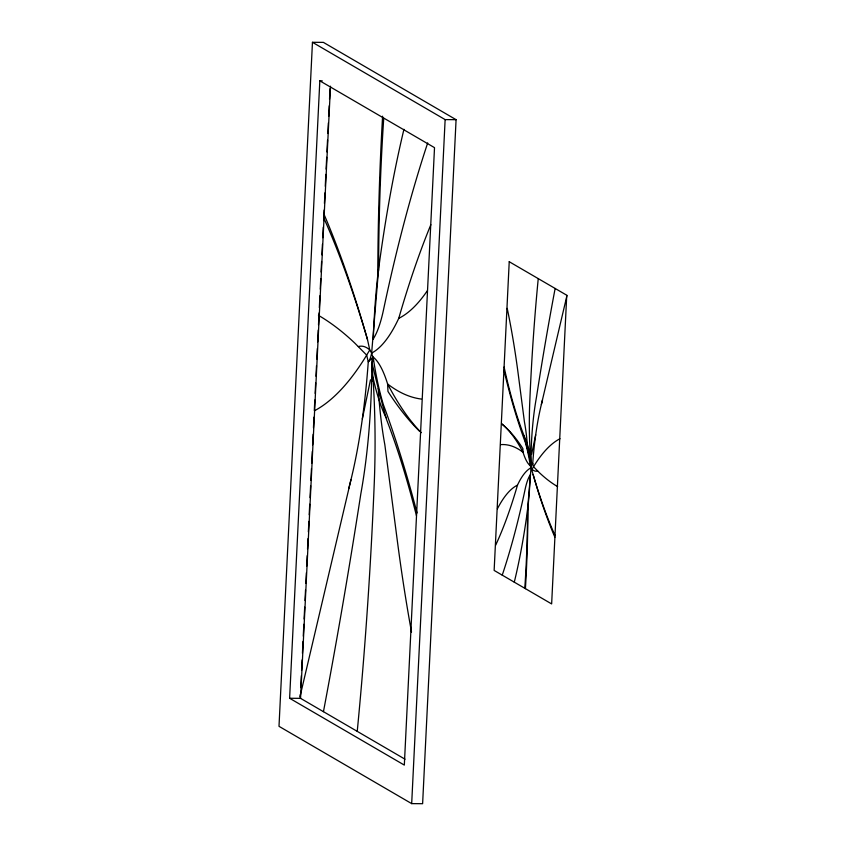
<?xml version="1.0" encoding="UTF-8"?>
<svg xmlns="http://www.w3.org/2000/svg" width="846" height="846" viewBox="0 0 846 846"><rect width="100%" height="100%" fill="white"/><g stroke="black" fill="none" stroke-linecap="round" stroke-linejoin="round"><path stroke-width="1.27" d="M378.352 271.947L378.384 271.661A11.315 3.067 -89.6 0 0 378.543 269.684L378.596 267.632A663.592 179.796 -89.6 0 1 383.714 118.398M527.682 508.33L527.671 508.467A5.658 1.533 -89.6 0 0 527.587 509.461L527.566 510.476A331.791 89.898 -89.6 0 1 524.784 588.287M312.46 42.3L279 726.323L411.685 803.626L422.619 803.7L456.079 119.677L323.394 42.374L312.46 42.3L445.133 119.603L456.079 119.677M319.82 80.835L434.516 147.659L404.325 765.091L289.618 698.267L319.82 80.835L322.252 80.856M300.425 694.196L300.235 698.151L405.033 759.2M300.753 687.597L301.335 675.721M301.588 670.444L302.107 659.891M302.434 653.292L303.005 641.416M303.27 636.139L303.851 624.274M304.105 618.997L304.687 607.121M305.015 600.523L305.522 589.969M305.85 583.37L306.368 572.816M306.686 566.217L307.204 555.663M307.532 549.075L308.039 538.521M308.367 531.923L308.885 521.369M309.202 514.77L309.721 504.216M310.048 497.617L310.619 485.741M310.884 480.465L311.465 468.599M311.719 463.322L312.301 451.447M312.629 444.848L313.136 434.294M313.464 427.695L313.982 417.141M314.3 410.543L314.818 399.989M315.146 393.401L315.653 382.847M315.981 376.248L316.499 365.694M316.816 359.095L317.335 348.541M317.662 341.943L318.233 330.067M318.498 324.79L319.079 312.925M319.333 307.648L319.915 295.772M320.243 289.173L320.75 278.62M321.078 272.021L321.596 261.467M321.914 254.868L322.432 244.314M322.76 237.726L323.267 227.172M323.595 220.573L324.113 210.02M324.43 203.421L324.949 192.867M325.266 186.268L325.847 174.392M326.112 169.115L326.693 157.25M326.947 151.973L327.529 140.098M327.857 133.499L328.364 122.945M328.692 116.346L329.21 105.792M329.528 99.194L330.046 88.64M330.49 86.186L300.552 698.341L289.618 698.267M300.002 696.618L350.995 479.629A277.435 75.167 -89.6 0 0 362.321 419.013A277.118 75.083 -89.6 0 0 368.264 361.877L372.029 358.196L371.489 385.321A235.516 63.81 -89.6 0 1 360.84 493.8A2771.285 750.878 -89.6 0 1 323.447 711.676M411.685 803.626L445.133 119.603M567 295.37L541.366 404.483A138.723 37.584 -89.6 0 0 535.698 434.791A138.554 37.541 -89.6 0 0 532.726 463.354L530.844 465.194L531.119 451.637A117.753 31.905 -89.6 0 1 536.438 397.398A1385.642 375.444 -89.6 0 1 555.135 288.465M318.434 315.346A1463.411 396.51 -89.6 0 1 354.749 343.064L366.667 355.109L368.264 361.877A22.641 6.134 -89.6 0 0 371.637 353.078L378.543 269.684M527.587 509.461L531.045 467.764A11.315 3.067 -89.6 0 1 532.726 463.354L533.53 466.749L539.484 472.766A731.705 198.26 -89.6 0 0 557.641 486.63M373.319 338.865A244.684 66.295 -89.6 0 1 377.792 275.183L379.611 261.594A615.687 166.821 -89.6 0 1 403.933 129.311M502.238 575.153A508.932 137.898 -89.6 0 0 525.133 489.252A45.663 12.373 -89.6 0 1 530.199 474.87A122.342 33.153 -89.6 0 1 527.967 506.701L527.058 513.501A307.849 83.416 -89.6 0 1 514.283 582.164M362.321 419.003L370.474 379.865L372.737 381.176L372.938 377.105A173.705 47.059 -89.6 0 0 378.966 399.714L380.087 403.056A173.948 47.133 -89.6 0 0 386.062 417.755M535.698 434.791L531.616 454.365L530.495 453.71L530.389 455.751A86.852 23.529 -89.6 0 0 527.375 444.436L526.815 442.765A86.979 23.561 -89.6 0 0 523.833 435.415M348.711 488.618L350.995 479.629M541.366 404.483L542.508 399.989M500.546 444.636A368.814 99.934 -89.6 0 1 523.061 452.303L522.87 448.56A452.906 122.712 -89.6 0 0 501.572 423.761A324.79 88.005 -89.6 0 1 523.061 452.303A60.584 16.412 -89.6 0 0 530.283 465.776A7.001 1.893 -89.6 0 1 531.045 467.764L533.107 474.5A538.067 145.787 -89.6 0 0 553.178 533.181L554.902 537.273M421.287 432.676A649.58 176 -89.6 0 1 387.605 383.978A121.158 32.825 -89.6 0 0 373.149 357.044A14.012 3.796 -89.6 0 1 371.637 353.078L369.755 349.958L367.502 339.595A1076.133 291.574 -89.6 0 0 327.37 222.223L323.912 214.038M554.997 535.391L553.263 531.468A515.119 139.569 -89.6 0 1 533.107 474.5M323.732 217.803L327.19 225.671A1030.238 279.138 -89.6 0 1 367.502 339.584M530.844 465.194L530.389 463.682L530.283 465.776A90.998 24.65 -89.6 0 0 525.144 441.887A496.137 134.429 -89.6 0 1 504.153 371.034L503.93 370.125M372.029 358.196L372.949 361.242L373.149 357.044A181.985 49.311 -89.6 0 0 383.428 404.832A992.273 268.859 -89.6 0 1 417.057 512.993M504.079 367.027L504.301 367.989A363.029 98.358 -89.6 0 0 523.568 434.484L524.425 437.572A514.231 139.326 -89.6 0 1 530.939 463.196L530.231 453.266A138.649 37.562 -89.6 0 1 529.765 401.977A652.774 176.867 -89.6 0 1 538.246 278.62M527.745 450.167L527.259 443.505A85.932 23.286 -89.6 0 0 524.435 421.868L518.281 374.588A381.07 103.254 -89.6 0 0 507.209 308.367M357.234 731.356A1305.537 353.734 -89.6 0 0 374.196 484.642A277.287 75.135 -89.6 0 0 373.266 382.064L371.838 362.204A1028.165 278.588 -89.6 0 0 378.236 388.251L379.209 401.575A171.875 46.572 -89.6 0 0 384.856 444.859L397.155 539.42A762.151 206.509 -89.6 0 0 411.516 632.089M527.967 506.701A395.41 107.135 -89.6 0 1 525.419 588.657M497.416 508.753A218.532 59.209 -89.6 0 1 517.488 485.118A134.292 36.389 -89.6 0 1 531.045 467.764M537.675 471.011A67.342 18.242 -89.6 0 1 531.986 469.319L534.217 465.607A357.816 96.952 -89.6 0 1 559.989 438.725M517.488 485.118A427.716 115.891 -89.6 0 1 495.629 545.247M373.308 338.865A91.326 24.745 -89.6 0 0 383.45 310.091A1017.865 275.785 -89.6 0 1 427.695 142.911M377.792 275.183A790.83 214.271 -89.6 0 1 382.604 116.188M416.454 515.743A726.058 196.727 -89.6 0 0 386.569 419.616L384.877 413.451A1028.461 278.662 -89.6 0 1 378.236 388.251M427.336 290.717A437.054 118.419 -89.6 0 1 398.741 318.35A268.584 72.777 -89.6 0 1 371.637 353.068M421.276 399.048A737.627 199.857 -89.6 0 1 387.605 383.978L387.976 391.465A905.812 245.425 -89.6 0 0 419.69 431.418M358.355 346.564A134.683 36.494 -89.6 0 1 369.755 349.958L365.292 357.393A715.631 193.903 -89.6 0 1 314.712 410.627M398.741 318.35A855.433 231.783 -89.6 0 1 430.857 224.655M509.229 261.721L494.138 570.426L551.645 603.928L566.746 295.222L509.229 261.721"/></g></svg>
